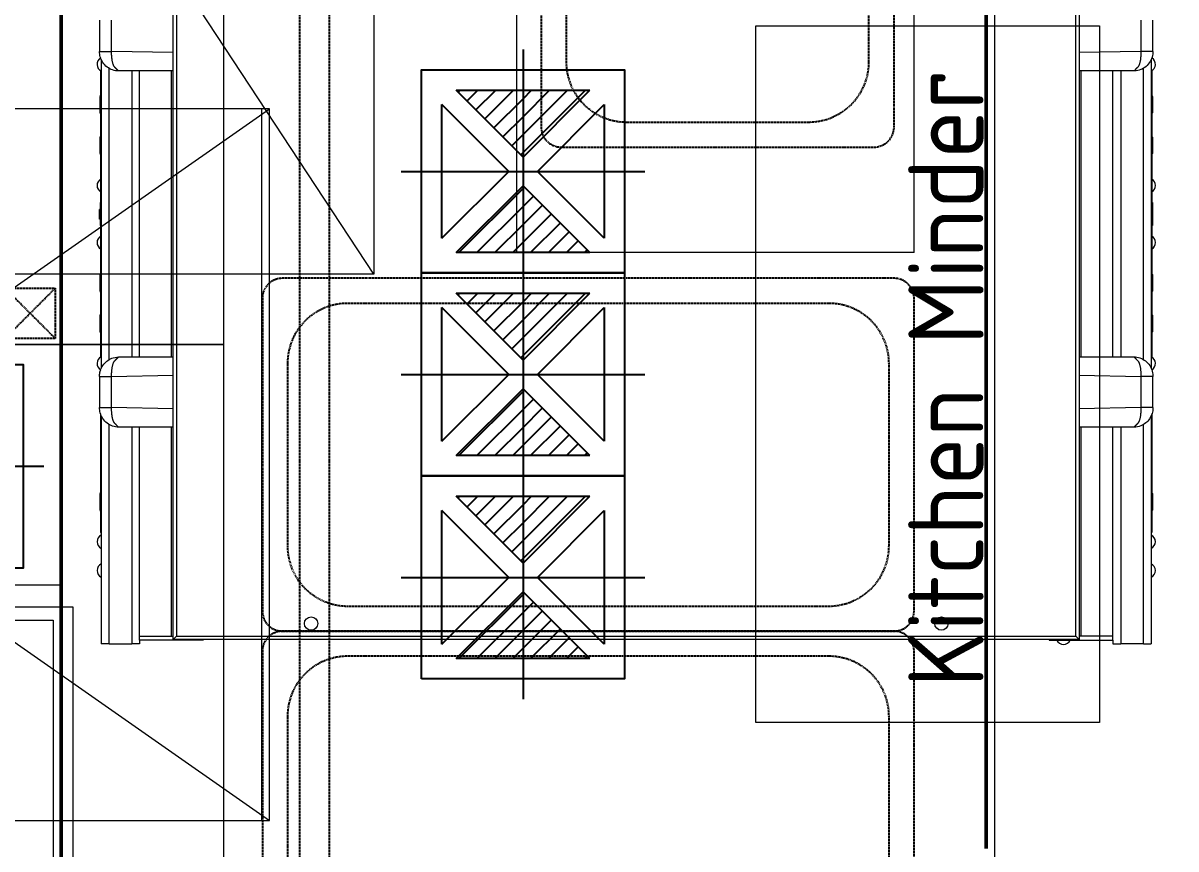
# Model space of a CAD drawing. Header units: inches. Extents: x 15 to 18199, y 5 to 12862.
# Drawn here: x 3190 to 3765, y 6520 to 6932 of the extents above; entities that cross this region are included whole.
import ezdxf

# ---------------------------------------------------------------- set-up
doc = ezdxf.new("R2010")
doc.units = ezdxf.units.IN
doc.header["$MEASUREMENT"] = 0
for name, pattern in [('AUSGEZOGEN', [0]), ('DASHED', [19.05, 12.7, -6.35]), ('GESTRICHELT', [0.75, 0.5, -0.25])]:
    doc.linetypes.add(name, pattern=pattern)
for name, color, linetype, lineweight in [('200', 7, 'Continuous', 13), ('230', 250, 'GESTRICHELT', 25), ('260G', 250, 'Continuous', 13), ('410', 4, 'Continuous', 25), ('500', 4, 'Continuous', 13), ('hatch', 252, 'Continuous', 5), ('Hidden Edges(ISO)', 7, 'DASHED', 18), ('Visible Edges(ISO)', 7, 'Continuous', 50)]:
    doc.layers.add(name, color=color, linetype=linetype, lineweight=lineweight)
doc.styles.add('ISO8', font='isocp.shx')

# ---------------------------------------------------------------- blocks, each defined once
blk = doc.blocks.new('D_AUSL')
at = {"color": 5}
for p, q in [((0, 48.6), (0, -48.6)), ((-26.67, 32.4), (26.67, 32.4)), ((0, 5.73), (-26.67, 32.4)), ((-25.97, 31.69), (-25.26, 32.4)), ((-22.39, 28.11), (-18.1, 32.4)), ((-18.81, 24.53), (-10.94, 32.4)), ((-15.23, 20.95), (-3.78, 32.4)), ((0, 5.73), (26.67, 32.4)), ((0, 7.54), (24.86, 32.4)), ((0, 14.7), (17.7, 32.4)), ((0, 21.86), (10.54, 32.4)), ((0, 29.02), (3.38, 32.4)), ((-11.65, 17.37), (0, 29.02)), ((-5.73, 0), (-32.4, 26.67)), ((-32.4, -26.67), (-32.4, 26.67)), ((5.73, 0), (32.4, 26.67)), ((32.4, 26.67), (32.4, -26.67)), ((-8.07, 13.79), (0, 21.86)), ((-4.49, 10.21), (0, 14.7)), ((-0.91, 6.63), (0, 7.54)), ((-48.6, 0), (48.6, 0)), ((-32.4, -26.67), (-5.73, 0)), ((32.4, -26.67), (5.73, 0)), ((-26.67, -32.4), (0, -5.73)), ((-25.62, -32.4), (0, -6.78)), ((26.67, -32.4), (0, -5.73)), ((0, -6.78), (0.52, -6.25)), ((0, -13.94), (4.1, -9.83)), ((0, -21.1), (7.68, -13.41)), ((-18.46, -32.4), (0, -13.94)), ((0, -28.26), (11.26, -16.99)), ((-11.3, -32.4), (0, -21.1)), ((3.01, -32.4), (14.84, -20.57)), ((10.17, -32.4), (18.42, -24.15)), ((-4.14, -32.4), (0, -28.26)), ((17.33, -32.4), (22, -27.73)), ((24.49, -32.4), (25.58, -31.31)), ((26.67, -32.4), (-26.67, -32.4))]:
    blk.add_line(p, q, dxfattribs=at)
blk.add_lwpolyline([(-40.5, -40.5), (-40.5, 40.5), (40.5, 40.5), (40.5, -40.5)], close=True, dxfattribs=at)
blk = doc.blocks.new('A$C16B12D2C')
at = {"layer": '230', "flags": 128}
blk.add_lwpolyline([(0, 315), (0, 10, 0.414214), (10, 0), (166, 0, 0.414214), (176, 10), (176, 315, 0.414214), (166, 325), (10, 325, 0.414214)], format="xyb", close=True, dxfattribs=at)
at = {"layer": '230'}
blk.add_lwpolyline([(12.5, 42.5, 0.414214), (42.5, 12.5), (133.5, 12.5, 0.414214), (163.5, 42.5), (163.5, 282.5, 0.414214), (133.5, 312.5), (42.5, 312.5, 0.414214), (12.5, 282.5)], format="xyb", close=True, dxfattribs=at)
blk = doc.blocks.new('A$C0A0C1ECE')
at = {"layer": '260G'}
for p, q in [((37.97, 2.34), (37.97, 841.15)), ((39.67, 839.45), (39.67, 4.04)), ((488.13, 4.04), (488.13, 839.45)), ((489.83, 841.15), (489.83, 2.34)), ((1.22, 311.25), (1.22, 295.72)), ((7.22, 295.72), (7.22, 311.25)), ((520.58, 311.27), (520.58, 295.74)), ((526.58, 295.74), (526.58, 311.27)), ((37.97, 295.12), (7.22, 295.72)), ((520.58, 295.72), (489.83, 295.12)), ((520.58, 295.74), (520.58, 295.72)), ((2.11, 291.59), (2.11, 137.7)), ((525.68, 291.62), (525.68, 137.73)), ((1.78, 286.16), (1.78, 284.56)), ((1.78, 284.56), (2.11, 284.56)), ((1.78, 284.56), (1.78, 278.21)), ((6, 142.03), (6, 287.26)), ((17.28, 285.98), (17.28, 143.34)), ((21.16, 143.34), (21.16, 285.98)), ((37.18, 143.32), (37.18, 286)), ((490.62, 286), (490.62, 143.32)), ((506.63, 143.34), (506.63, 285.98)), ((510.52, 285.98), (510.52, 143.34)), ((521.8, 142.06), (521.8, 287.29)), ((526.01, 284.56), (525.68, 284.56)), ((526.01, 286.16), (526.01, 284.56)), ((526.01, 284.56), (526.01, 278.21)), ((1.76, 276.01), (1.76, 275.91)), ((1.78, 276.01), (1.76, 276.01)), ((1.78, 278.21), (2.11, 278.21)), ((1.78, 278.21), (1.78, 150.98)), ((526.01, 278.21), (525.68, 278.21)), ((526.01, 278.21), (526.01, 150.98)), ((526.04, 276.01), (526.01, 276.01)), ((526.04, 276.01), (526.04, 275.91)), ((1.49, 265.08), (1.49, 273.33)), ((1.76, 275.91), (1.78, 275.91)), ((1.76, 275.91), (1.76, 269.53)), ((526.04, 275.91), (526.01, 275.91)), ((526.04, 275.91), (526.04, 269.53)), ((526.31, 273.33), (526.31, 265.08)), ((1.76, 269.53), (1.78, 269.53)), ((1.76, 269.53), (1.76, 268.46)), ((1.76, 268.46), (1.78, 268.46)), ((1.76, 268.46), (1.76, 262.5)), ((526.04, 269.53), (526.01, 269.53)), ((526.04, 268.46), (526.01, 268.46)), ((526.04, 269.53), (526.04, 268.46)), ((526.04, 268.46), (526.04, 262.5)), ((1.76, 262.5), (1.78, 262.5)), ((1.76, 262.5), (1.76, 262.4)), ((1.78, 262.4), (1.76, 262.4)), ((526.04, 262.5), (526.01, 262.5)), ((526.04, 262.4), (526.01, 262.4)), ((526.04, 262.5), (526.04, 262.4)), ((1.49, 244.76), (1.49, 253.01)), ((1.76, 255.69), (1.76, 255.06)), ((1.78, 255.69), (1.76, 255.69)), ((1.76, 255.06), (1.78, 255.06)), ((1.76, 255.06), (1.76, 253.15)), ((1.76, 253.15), (1.78, 253.15)), ((1.76, 253.15), (1.76, 252.93)), ((526.04, 255.69), (526.01, 255.69)), ((526.04, 255.06), (526.01, 255.06)), ((526.04, 253.15), (526.01, 253.15)), ((526.04, 255.69), (526.04, 255.06)), ((526.04, 255.06), (526.04, 253.15)), ((526.04, 253.15), (526.04, 252.93)), ((526.31, 253.01), (526.31, 244.76)), ((1.76, 252.52), (1.76, 252.93)), ((1.76, 252.52), (1.78, 252.52)), ((1.76, 252.52), (1.76, 252.52)), ((1.76, 252.52), (1.76, 251.88)), ((1.76, 251.88), (1.78, 251.88)), ((1.76, 251.88), (1.76, 245.89)), ((526.04, 252.52), (526.01, 252.52)), ((526.04, 251.88), (526.01, 251.88)), ((526.04, 252.52), (526.04, 252.93)), ((526.04, 252.52), (526.04, 251.88)), ((526.04, 252.52), (526.04, 252.52)), ((526.04, 251.88), (526.04, 245.89)), ((1.76, 245.89), (1.78, 245.89)), ((1.76, 245.89), (1.76, 245.25)), ((1.76, 244.84), (1.76, 245.25)), ((1.76, 245.25), (1.78, 245.25)), ((1.76, 245.25), (1.76, 245.25)), ((1.76, 244.84), (1.76, 244.62)), ((1.76, 244.62), (1.78, 244.62)), ((1.76, 244.62), (1.76, 242.71)), ((1.76, 242.71), (1.78, 242.71)), ((1.76, 242.71), (1.76, 242.08)), ((1.78, 242.08), (1.76, 242.08)), ((526.04, 245.89), (526.01, 245.89)), ((526.04, 245.25), (526.01, 245.25)), ((526.04, 244.62), (526.01, 244.62)), ((526.04, 242.71), (526.01, 242.71)), ((526.04, 242.08), (526.01, 242.08)), ((526.04, 245.89), (526.04, 245.25)), ((526.04, 244.84), (526.04, 245.25)), ((526.04, 245.25), (526.04, 245.25)), ((526.04, 244.84), (526.04, 244.62)), ((526.04, 244.62), (526.04, 242.71)), ((526.04, 242.71), (526.04, 242.08)), ((1.53, 220.36), (1.53, 208.84)), ((1.78, 220.36), (1.53, 220.36)), ((526.27, 220.36), (526.01, 220.36)), ((526.27, 220.36), (526.27, 208.84)), ((1.28, 215.74), (1.28, 216.88)), ((1.53, 216.88), (1.28, 216.88)), ((1.53, 215.74), (1.28, 215.74)), ((1.28, 213.45), (1.28, 215.74)), ((1.53, 213.45), (1.28, 213.45)), ((1.28, 212.03), (1.28, 213.45)), ((526.27, 216.88), (526.52, 216.88)), ((526.27, 215.74), (526.52, 215.74)), ((526.27, 213.45), (526.52, 213.45)), ((526.52, 215.74), (526.52, 216.88)), ((526.52, 213.45), (526.52, 215.74)), ((526.52, 212.03), (526.52, 213.45)), ((1.53, 212.03), (1.28, 212.03)), ((1.78, 208.84), (1.53, 208.84)), ((526.27, 208.84), (526.01, 208.84)), ((526.27, 212.03), (526.52, 212.03)), ((1.49, 176.18), (1.49, 184.43)), ((1.76, 187.11), (1.76, 187.01)), ((1.78, 187.11), (1.76, 187.11)), ((1.76, 187.01), (1.78, 187.01)), ((1.76, 187.01), (1.76, 180.63)), ((526.04, 187.11), (526.01, 187.11)), ((526.04, 187.01), (526.01, 187.01)), ((526.04, 187.11), (526.04, 187.01)), ((526.04, 187.01), (526.04, 180.63)), ((526.31, 184.43), (526.31, 176.18)), ((1.76, 180.63), (1.78, 180.63)), ((1.76, 180.63), (1.76, 179.56)), ((1.76, 179.56), (1.78, 179.56)), ((1.76, 179.56), (1.76, 173.6)), ((526.04, 180.63), (526.01, 180.63)), ((526.04, 179.56), (526.01, 179.56)), ((526.04, 180.63), (526.04, 179.56)), ((526.04, 179.56), (526.04, 173.6)), ((1.76, 173.6), (1.78, 173.6)), ((1.76, 173.6), (1.76, 173.5)), ((1.78, 173.5), (1.76, 173.5)), ((526.04, 173.6), (526.01, 173.6)), ((526.04, 173.5), (526.01, 173.5)), ((526.04, 173.6), (526.04, 173.5)), ((1.76, 166.79), (1.76, 166.16)), ((1.78, 166.79), (1.76, 166.79)), ((526.04, 166.79), (526.01, 166.79)), ((526.04, 166.79), (526.04, 166.16)), ((1.49, 155.86), (1.49, 164.11)), ((1.76, 166.16), (1.78, 166.16)), ((1.76, 166.16), (1.76, 164.25)), ((1.76, 164.25), (1.78, 164.25)), ((1.76, 164.25), (1.76, 164.03)), ((1.76, 163.62), (1.76, 164.03)), ((1.76, 163.62), (1.78, 163.62)), ((1.76, 163.62), (1.76, 163.62)), ((1.76, 163.62), (1.76, 162.98)), ((1.76, 162.98), (1.78, 162.98)), ((1.76, 162.98), (1.76, 156.99)), ((526.04, 166.16), (526.01, 166.16)), ((526.04, 164.25), (526.01, 164.25)), ((526.04, 163.62), (526.01, 163.62)), ((526.04, 162.98), (526.01, 162.98)), ((526.04, 166.16), (526.04, 164.25)), ((526.04, 164.25), (526.04, 164.03)), ((526.04, 163.62), (526.04, 164.03)), ((526.04, 163.62), (526.04, 162.98)), ((526.04, 163.62), (526.04, 163.62)), ((526.04, 162.98), (526.04, 156.99)), ((526.31, 164.11), (526.31, 155.86)), ((1.76, 156.99), (1.78, 156.99)), ((1.76, 156.99), (1.76, 156.35)), ((1.76, 155.94), (1.76, 156.35)), ((1.76, 156.35), (1.78, 156.35)), ((1.76, 156.35), (1.76, 156.35)), ((1.76, 155.94), (1.76, 155.72)), ((1.76, 155.72), (1.78, 155.72)), ((1.76, 155.72), (1.76, 153.81)), ((526.04, 156.99), (526.01, 156.99)), ((526.04, 156.35), (526.01, 156.35)), ((526.04, 155.72), (526.01, 155.72)), ((526.04, 156.99), (526.04, 156.35)), ((526.04, 155.94), (526.04, 156.35)), ((526.04, 156.35), (526.04, 156.35)), ((526.04, 155.94), (526.04, 155.72)), ((526.04, 155.72), (526.04, 153.81)), ((1.76, 153.81), (1.78, 153.81)), ((1.76, 153.81), (1.76, 153.18)), ((1.78, 153.18), (1.76, 153.18)), ((1.78, 150.98), (2.11, 150.98)), ((1.78, 150.98), (1.78, 144.63)), ((526.01, 150.98), (525.68, 150.98)), ((526.04, 153.81), (526.01, 153.81)), ((526.04, 153.18), (526.01, 153.18)), ((526.01, 150.98), (526.01, 144.63)), ((526.04, 153.81), (526.04, 153.18)), ((1.78, 144.63), (1.78, 143.24)), ((1.78, 144.63), (2.11, 144.63)), ((526.01, 144.63), (525.68, 144.63)), ((526.01, 144.63), (526.01, 143.24)), ((1.22, 133.58), (1.22, 118.05)), ((1.78, 136.93), (1.78, 136.89)), ((7.22, 133.6), (37.97, 134.2)), ((7.22, 133.58), (7.22, 133.6)), ((7.22, 118.05), (7.22, 133.58)), ((489.83, 134.2), (520.58, 133.6)), ((520.58, 133.6), (520.58, 118.07)), ((526.01, 136.93), (526.01, 136.91)), ((526.58, 118.07), (526.58, 133.6)), ((37.97, 117.45), (7.22, 118.05)), ((520.58, 118.05), (489.83, 117.45)), ((520.58, 118.07), (520.58, 118.05)), ((1.78, 114.74), (1.78, 62.08)), ((2.11, 113.92), (2.11, 0.21)), ((6, 0.21), (6, 109.59)), ((521.8, 0.21), (521.8, 109.62)), ((525.68, 113.95), (525.68, 0.21)), ((526.01, 114.76), (526.01, 62.08)), ((17.28, 108.31), (17.28, 0.21)), ((21.16, 4.02), (21.16, 108.31)), ((37.18, 4.02), (37.18, 108.33)), ((490.62, 108.33), (490.62, 4.02)), ((506.63, 4.02), (506.63, 108.31)), ((510.52, 108.31), (510.52, 0.21)), ((1.49, 66.96), (1.49, 75.21)), ((1.76, 77.89), (1.76, 77.26)), ((1.78, 77.89), (1.76, 77.89)), ((1.76, 77.26), (1.78, 77.26)), ((1.76, 77.26), (1.76, 75.35)), ((1.76, 75.35), (1.78, 75.35)), ((1.76, 75.35), (1.76, 75.13)), ((1.76, 74.72), (1.76, 75.13)), ((526.04, 77.89), (526.01, 77.89)), ((526.04, 77.26), (526.01, 77.26)), ((526.04, 75.35), (526.01, 75.35)), ((526.04, 77.89), (526.04, 77.26)), ((526.04, 77.26), (526.04, 75.35)), ((526.04, 75.35), (526.04, 75.13)), ((526.04, 74.72), (526.04, 75.13)), ((526.31, 75.21), (526.31, 66.96)), ((1.76, 74.72), (1.78, 74.72)), ((1.76, 74.72), (1.76, 74.72)), ((1.76, 74.72), (1.76, 74.08)), ((1.76, 74.08), (1.78, 74.08)), ((1.76, 74.08), (1.76, 68.09)), ((526.04, 74.72), (526.01, 74.72)), ((526.04, 74.08), (526.01, 74.08)), ((526.04, 74.72), (526.04, 74.08)), ((526.04, 74.72), (526.04, 74.72)), ((526.04, 74.08), (526.04, 68.09)), ((1.76, 68.09), (1.78, 68.09)), ((1.76, 68.09), (1.76, 67.45)), ((1.76, 67.04), (1.76, 67.45)), ((1.76, 67.45), (1.78, 67.45)), ((1.76, 67.45), (1.76, 67.45)), ((1.76, 67.04), (1.76, 66.82)), ((1.76, 66.82), (1.78, 66.82)), ((1.76, 66.82), (1.76, 64.91)), ((1.76, 64.91), (1.78, 64.91)), ((1.76, 64.91), (1.76, 64.28)), ((1.78, 64.28), (1.76, 64.28)), ((526.04, 68.09), (526.01, 68.09)), ((526.04, 67.45), (526.01, 67.45)), ((526.04, 66.82), (526.01, 66.82)), ((526.04, 64.91), (526.01, 64.91)), ((526.04, 64.28), (526.01, 64.28)), ((526.04, 68.09), (526.04, 67.45)), ((526.04, 67.04), (526.04, 67.45)), ((526.04, 67.45), (526.04, 67.45)), ((526.04, 67.04), (526.04, 66.82)), ((526.04, 66.82), (526.04, 64.91)), ((526.04, 64.91), (526.04, 64.28)), ((1.78, 62.08), (2.11, 62.08)), ((1.78, 62.08), (1.78, 55.73)), ((526.01, 62.08), (525.68, 62.08)), ((526.01, 62.08), (526.01, 55.73)), ((1.78, 55.73), (2.11, 55.73)), ((526.01, 55.73), (525.68, 55.73)), ((6, 0.21), (2.11, 0.21)), ((6, 0.21), (17.28, 0.21)), ((21.16, 0.21), (17.28, 0.21)), ((21.16, 4.02), (37.97, 4.02)), ((21.16, 2.11), (21.16, 4.02)), ((49.03, 2.11), (21.16, 2.11)), ((21.16, 2.11), (21.16, 0.21)), ((37.97, 2.34), (39.67, 4.04)), ((489.83, 2.34), (37.97, 2.34)), ((39.67, 4.04), (488.13, 4.04)), ((49.03, 2.11), (49.03, 2.34)), ((52.91, 2.11), (49.03, 2.11)), ((52.91, 2.34), (52.91, 2.11)), ((474.88, 2.34), (474.88, 2.11)), ((474.88, 2.11), (478.77, 2.11)), ((478.77, 2.11), (478.77, 2.34)), ((478.77, 2.11), (506.63, 2.11)), ((488.13, 4.04), (489.83, 2.34)), ((506.63, 4.02), (489.83, 4.02)), ((506.63, 2.11), (506.63, 4.02)), ((506.63, 2.11), (506.63, 0.21)), ((506.63, 0.21), (510.52, 0.21)), ((521.8, 0.21), (510.52, 0.21)), ((521.8, 0.21), (525.68, 0.21))]:
    blk.add_line(p, q, dxfattribs=at)
for centre in [(106.74, 10.37), (421.06, 10.37)]:
    blk.add_circle(centre, 3.33, dxfattribs=at)
for centre, radius, start, end in [((3.68, 289.31), 3.69, 121.35508, 244.76917), ((524.11, 289.31), 3.69, 295.23083, 58.78461), ((2.38, 273.33), 0.889, 134.41531, 180), ((525.42, 273.33), 0.889, 0, 45.58469), ((2.38, 265.08), 0.889, 180, 225.58469), ((525.42, 265.08), 0.889, 314.41531, 0), ((2.38, 253.01), 0.889, 134.41531, 180), ((525.42, 253.01), 0.889, 0, 45.58469), ((2.38, 244.76), 0.889, 180, 225.58469), ((525.42, 244.76), 0.889, 314.41531, 0), ((3.68, 228.86), 3.69, 121.05579, 238.94421), ((524.11, 228.86), 3.69, 301.05579, 58.94421), ((3.68, 200.41), 3.69, 121.05579, 238.94421), ((524.11, 200.41), 3.69, 301.05579, 58.94421), ((2.38, 184.43), 0.889, 134.41531, 180), ((525.42, 184.43), 0.889, 0, 45.58469), ((2.38, 176.18), 0.889, 180, 225.58469), ((525.42, 176.18), 0.889, 314.41531, 0), ((2.38, 164.11), 0.889, 134.41531, 180), ((525.42, 164.11), 0.889, 0, 45.58469), ((2.38, 155.86), 0.889, 180, 225.58469), ((525.42, 155.86), 0.889, 314.41531, 0), ((3.68, 140.09), 3.69, 115.23083, 239.18346), ((524.11, 140.09), 3.69, 300.94592, 64.76917), ((2.38, 75.21), 0.889, 134.41531, 180), ((525.42, 75.21), 0.889, 0, 45.58469), ((2.38, 66.96), 0.889, 180, 225.58469), ((525.42, 66.96), 0.889, 314.41531, 0), ((3.68, 51.19), 3.69, 115.23083, 244.76917), ((524.11, 51.19), 3.69, 295.23083, 64.76917), ((3.68, 36.79), 3.69, 115.23083, 244.76917), ((524.11, 36.79), 3.69, 295.23083, 64.76917), ((481.95, 3.69), 3.69, 205.23083, 334.76917)]:
    blk.add_arc(centre, radius, start, end, dxfattribs=at)
for points in [[(1.22, 295.72), (1.22, 295.75), (1.22, 295.73), (1.22, 295.72)], [(37.97, 286), (28.89, 285.99), (19.81, 285.98), (10.73, 285.97)], [(517.07, 285.97), (507.99, 285.98), (498.91, 285.99), (489.83, 286)], [(10.73, 143.35), (19.81, 143.34), (28.89, 143.33), (37.97, 143.32)], [(489.83, 143.32), (498.91, 143.33), (507.99, 143.34), (517.07, 143.35)], [(37.97, 108.33), (28.89, 108.32), (19.81, 108.31), (10.73, 108.3)], [(517.07, 108.3), (507.99, 108.31), (498.91, 108.32), (489.83, 108.33)]]:
    blk.add_open_spline(points, degree=3, dxfattribs=at)
for points, knots in [([(1.22, 295.72), (1.22, 295.72), (1.22, 295.72), (1.22, 295.72), (1.22, 295.72), (1.22, 295.72), (1.22, 295.72), (1.22, 295.72), (1.22, 295.72), (1.22, 295.72), (1.22, 295.72), (1.22, 295.72), (1.22, 295.72), (1.22, 295.72), (1.22, 295.72), (1.22, 295.72), (1.22, 295.72), (1.22, 295.72), (1.22, 295.72), (1.22, 295.72), (1.22, 295.72), (1.25, 295.72), (1.33, 295.72), (1.51, 295.72), (1.78, 295.72), (2.26, 295.72), (3.07, 295.72), (4.31, 295.72), (5.73, 295.72), (6.73, 295.72), (7.22, 295.72)], [0.6010563, 0.6010563, 0.6010563, 0.6010563, 0.6015625, 0.6054688, 0.609375, 0.6171875, 0.625, 0.6328125, 0.640625, 0.65625, 0.6875, 0.734375, 0.75, 0.765625, 0.7734375, 0.78125, 0.7890625, 0.7929688, 0.796875, 0.8007812, 0.8046875, 0.8125, 0.828125, 0.84375, 0.859375, 0.875, 0.90625, 0.9375, 0.96875, 1, 1, 1, 1]), ([(10.73, 285.97), (9.71, 285.97), (8.67, 286.15), (6.73, 286.81), (5.8, 287.32), (4.17, 288.59), (3.44, 289.37), (2.29, 291.11), (1.84, 292.1), (1.34, 293.96), (1.22, 294.84), (1.22, 295.72)], [0, 0, 0, 0, 0.1231541, 0.1231541, 0.2467397, 0.2467397, 0.370686, 0.370686, 0.4952004, 0.4952004, 0.5987377, 0.5987377, 0.5987377, 0.5987377]), ([(526.58, 295.74), (526.58, 295.73), (526.58, 295.71), (526.58, 295.64), (526.58, 295.59), (526.57, 295.38), (526.57, 295.22), (526.52, 294.59), (526.46, 294.11), (526.13, 292.59), (525.72, 291.55), (524.63, 289.74), (523.94, 288.92), (522.35, 287.57), (521.44, 287.02), (519.51, 286.27), (518.48, 286.05), (517.35, 286), (517.25, 286), (517.14, 286)], [0, 0, 0, 0, 0.0019505, 0.0019505, 0.0081923, 0.0081923, 0.0269223, 0.0269223, 0.083239, 0.083239, 0.2111073, 0.2111073, 0.3352165, 0.3352165, 0.4596007, 0.4596007, 0.5836228, 0.5836228, 0.595886, 0.595886, 0.595886, 0.595886]), ([(526.58, 295.74), (526.58, 295.74), (526.58, 295.74), (526.58, 295.74), (526.58, 295.74), (526.58, 295.74), (526.58, 295.74), (526.58, 295.74), (526.58, 295.74), (526.58, 295.74), (526.58, 295.74), (526.58, 295.74), (526.58, 295.74), (526.58, 295.74), (526.58, 295.74), (526.58, 295.74), (526.58, 295.74), (526.58, 295.74), (526.58, 295.74), (526.58, 295.74), (526.58, 295.74), (526.58, 295.74), (526.58, 295.74), (526.58, 295.74), (526.58, 295.74), (526.58, 295.74), (526.58, 295.74), (526.58, 295.74), (526.58, 295.74), (526.58, 295.74), (526.58, 295.74), (526.58, 295.74), (526.58, 295.74), (526.58, 295.74), (526.58, 295.74), (526.58, 295.74), (526.58, 295.74), (526.58, 295.74), (526.58, 295.74), (526.58, 295.74), (526.58, 295.74), (526.58, 295.74), (526.58, 295.74), (526.58, 295.74), (526.58, 295.74), (526.58, 295.74), (526.58, 295.74), (526.58, 295.74), (526.58, 295.74), (526.58, 295.74), (526.58, 295.74), (526.58, 295.74), (526.58, 295.74), (526.58, 295.74), (526.58, 295.74), (526.58, 295.74), (526.58, 295.74), (526.58, 295.74), (526.57, 295.74), (526.57, 295.74), (526.56, 295.74), (526.54, 295.74), (526.5, 295.74), (526.45, 295.74), (526.41, 295.74), (526.35, 295.74), (526.27, 295.74), (526.19, 295.74), (526.1, 295.74), (526, 295.74), (525.89, 295.74), (525.78, 295.74), (525.64, 295.74), (525.38, 295.74), (525.05, 295.74), (524.69, 295.74), (524.32, 295.74), (523.9, 295.74), (523.46, 295.74), (523.02, 295.74), (522.54, 295.74), (522.06, 295.74), (521.57, 295.74), (521.07, 295.74), (520.58, 295.74)], [0.6010583, 0.6010583, 0.6010583, 0.6010583, 0.6015599, 0.6015599, 0.6015599, 0.6054601, 0.6054601, 0.6054601, 0.6093743, 0.6093743, 0.6093743, 0.6171652, 0.6171652, 0.6171652, 0.6249591, 0.6249591, 0.6249591, 0.6327562, 0.6327562, 0.6327562, 0.6405564, 0.6405564, 0.6405564, 0.6561653, 0.6561653, 0.6561653, 0.6874107, 0.6874107, 0.6874107, 0.7343218, 0.7343218, 0.7343218, 0.7499633, 0.7499633, 0.7499633, 0.7656042, 0.7656042, 0.7656042, 0.7734238, 0.7734238, 0.7734238, 0.7812426, 0.7812426, 0.7812426, 0.7890603, 0.7890603, 0.7890603, 0.7929694, 0.7929694, 0.7929694, 0.7968844, 0.7968844, 0.7968844, 0.8007809, 0.8007809, 0.8007809, 0.8046792, 0.8046792, 0.8046792, 0.8124971, 0.8124971, 0.8124971, 0.8281288, 0.8281288, 0.8281288, 0.8437583, 0.8437583, 0.8437583, 0.8593859, 0.8593859, 0.8593859, 0.8750119, 0.8750119, 0.8750119, 0.9062604, 0.9062604, 0.9062604, 0.9375063, 0.9375063, 0.9375063, 0.968752, 0.968752, 0.968752, 1, 1, 1, 1]), ([(1.22, 133.58), (1.22, 133.58), (1.22, 133.58), (1.22, 133.58), (1.22, 133.52), (1.22, 133.58), (1.22, 133.58), (1.22, 133.59), (1.22, 133.59), (1.22, 133.59), (1.22, 133.59), (1.22, 133.6), (1.22, 133.6), (1.22, 133.61), (1.22, 133.62), (1.22, 133.64), (1.22, 133.64), (1.22, 133.67), (1.22, 133.68), (1.22, 133.72), (1.22, 133.75), (1.24, 134.73), (1.4, 135.69), (1.98, 137.5), (2.4, 138.37), (3.46, 139.94), (4.11, 140.64), (5.58, 141.82), (6.4, 142.31), (8.34, 143.08), (9.51, 143.31), (10.65, 143.32)], [0, 0, 0, 0, 0.0069484, 0.0069484, 0.0138968, 0.0138968, 0.014027, 0.014027, 0.0142442, 0.0142442, 0.0144613, 0.0144613, 0.0148955, 0.0148955, 0.015764, 0.015764, 0.0166325, 0.0166325, 0.0183694, 0.0183694, 0.0218434, 0.0218434, 0.1341585, 0.1341585, 0.2465017, 0.2465017, 0.3588301, 0.3588301, 0.4711735, 0.4711735, 0.6094598, 0.6094598, 0.6094598, 0.6094598]), ([(517.07, 143.35), (518.09, 143.35), (519.13, 143.17), (521.07, 142.51), (522, 142), (523.63, 140.73), (524.36, 139.95), (525.51, 138.21), (525.96, 137.23), (526.37, 135.71), (526.47, 135.19), (526.55, 134.41), (526.57, 134.15), (526.58, 133.85), (526.58, 133.83), (526.58, 133.79), (526.58, 133.77), (526.58, 133.73), (526.58, 133.72), (526.58, 133.69), (526.58, 133.68), (526.58, 133.66), (526.58, 133.66), (526.58, 133.64), (526.58, 133.64), (526.58, 133.63), (526.58, 133.62), (526.58, 133.62), (526.58, 133.62), (526.58, 133.61), (526.58, 133.61), (526.58, 133.61), (526.58, 133.61), (526.58, 133.61), (526.58, 133.61), (526.58, 133.6), (526.58, 133.6), (526.58, 133.6), (526.58, 133.6), (526.58, 133.6), (526.58, 133.6), (526.58, 133.6), (526.58, 133.6), (526.58, 133.6)], [0, 0, 0, 0, 0.1231541, 0.1231541, 0.2467397, 0.2467397, 0.370686, 0.370686, 0.4952004, 0.4952004, 0.5566238, 0.5566238, 0.5880495, 0.5880495, 0.5909934, 0.5909934, 0.5932013, 0.5932013, 0.5948572, 0.5948572, 0.5963771, 0.5963771, 0.5971371, 0.5971371, 0.597897, 0.597897, 0.598277, 0.598277, 0.598467, 0.598467, 0.5986569, 0.5986569, 0.5987519, 0.5987519, 0.5988469, 0.5988469, 0.5988944, 0.5988944, 0.5989182, 0.5989182, 0.5989419, 0.5989419, 0.5989657, 0.5989657, 0.5989657, 0.5989657]), ([(1.22, 133.58), (1.22, 133.59), (1.22, 133.61), (1.22, 133.68), (1.22, 133.73), (1.22, 133.94), (1.23, 134.1), (1.27, 134.74), (1.34, 135.21), (1.53, 136.1), (1.65, 136.51), (1.8, 136.92)], [0, 0, 0, 0, 0.0019505, 0.0019505, 0.0081923, 0.0081923, 0.0269223, 0.0269223, 0.083239, 0.083239, 0.1341306, 0.1341306, 0.1341306, 0.1341306]), ([(1.22, 133.58), (1.22, 133.58), (1.22, 133.58), (1.22, 133.58), (1.22, 133.58), (1.22, 133.58), (1.22, 133.58), (1.23, 133.58), (1.23, 133.58), (1.24, 133.58), (1.26, 133.58), (1.3, 133.58), (1.34, 133.58), (1.39, 133.58), (1.45, 133.58), (1.53, 133.58), (1.6, 133.58), (1.69, 133.58), (1.8, 133.58), (1.9, 133.58), (2.02, 133.58), (2.16, 133.58), (2.42, 133.58), (2.74, 133.58), (3.11, 133.58), (3.48, 133.58), (3.89, 133.58), (4.34, 133.58), (4.78, 133.58), (5.26, 133.58), (5.74, 133.58), (6.23, 133.58), (6.73, 133.58), (7.22, 133.58)], [0.8, 0.8, 0.8, 0.8, 0.8007809, 0.8007809, 0.8007809, 0.8046792, 0.8046792, 0.8046792, 0.8124971, 0.8124971, 0.8124971, 0.8281288, 0.8281288, 0.8281288, 0.8437583, 0.8437583, 0.8437583, 0.8593859, 0.8593859, 0.8593859, 0.8750119, 0.8750119, 0.8750119, 0.9062604, 0.9062604, 0.9062604, 0.9375063, 0.9375063, 0.9375063, 0.968752, 0.968752, 0.968752, 1, 1, 1, 1]), ([(526.58, 133.6), (526.58, 133.6), (526.58, 133.6), (526.58, 133.6), (526.58, 133.6), (526.58, 133.6), (526.58, 133.6), (526.58, 133.6), (526.58, 133.6), (526.58, 133.6), (526.55, 133.6), (526.47, 133.6), (526.28, 133.6), (526.01, 133.6), (525.54, 133.6), (524.73, 133.6), (523.49, 133.6), (522.07, 133.6), (521.07, 133.6), (520.58, 133.6)], [0.7596795, 0.7596795, 0.7596795, 0.7596795, 0.765625, 0.7734375, 0.78125, 0.7890625, 0.7929688, 0.796875, 0.8007812, 0.8046875, 0.8125, 0.828125, 0.84375, 0.859375, 0.875, 0.90625, 0.9375, 0.96875, 1, 1, 1, 1]), ([(526.01, 136.93), (526.09, 136.69), (526.17, 136.45), (526.37, 135.71), (526.47, 135.19), (526.55, 134.41), (526.57, 134.15), (526.58, 133.85), (526.58, 133.83), (526.58, 133.79), (526.58, 133.77), (526.58, 133.73), (526.58, 133.72), (526.58, 133.69), (526.58, 133.68), (526.58, 133.66), (526.58, 133.66), (526.58, 133.64), (526.58, 133.64), (526.58, 133.63), (526.58, 133.62), (526.58, 133.62), (526.58, 133.62), (526.58, 133.61), (526.58, 133.61), (526.58, 133.61), (526.58, 133.61), (526.58, 133.61), (526.58, 133.61), (526.58, 133.6), (526.58, 133.6), (526.58, 133.6), (526.58, 133.6), (526.58, 133.6), (526.58, 133.6), (526.58, 133.6), (526.58, 133.6), (526.58, 133.6), (526.58, 133.6), (526.58, 133.6)], [0.4656071, 0.4656071, 0.4656071, 0.4656071, 0.4952004, 0.4952004, 0.5566238, 0.5566238, 0.5880495, 0.5880495, 0.5909934, 0.5909934, 0.5932013, 0.5932013, 0.5948572, 0.5948572, 0.5963771, 0.5963771, 0.5971371, 0.5971371, 0.597897, 0.597897, 0.598277, 0.598277, 0.598467, 0.598467, 0.5986569, 0.5986569, 0.5987519, 0.5987519, 0.5988469, 0.5988469, 0.5988944, 0.5988944, 0.5989182, 0.5989182, 0.5989419, 0.5989419, 0.5989657, 0.5989657, 0.5989741, 0.5989741, 0.5989741, 0.5989741]), ([(526.58, 133.6), (526.58, 133.68), (526.58, 133.6), (526.58, 133.6), (526.58, 133.6), (526.58, 133.6), (526.58, 134.01), (526.58, 133.6)], [0, 0, 0, 0, 0.00960475, 0.00960475, 0.02881426, 0.02881426, 0.0768383, 0.0768383, 0.0768383, 0.0768383]), ([(526.58, 133.6), (526.58, 133.6), (526.58, 133.6), (526.58, 133.6), (526.58, 133.6), (526.58, 133.6), (526.58, 133.6)], [0.60105627, 0.60105627, 0.60105627, 0.60105627, 0.6015625, 0.60546875, 0.609375, 0.61234713, 0.61234713, 0.61234713, 0.61234713]), ([(526.58, 133.6), (526.58, 133.6), (526.58, 133.6), (526.58, 133.6), (526.58, 133.6)], [0.620160254, 0.620160254, 0.620160254, 0.620160254, 0.625, 0.627981405, 0.627981405, 0.627981405, 0.627981405]), ([(1.22, 118.05), (1.22, 118.05), (1.22, 118.05), (1.22, 118.05), (1.22, 118.05), (1.22, 118.05), (1.22, 118.05), (1.22, 118.05), (1.22, 118.05), (1.22, 118.05), (1.22, 118.05), (1.22, 118.05), (1.22, 118.05), (1.22, 118.05), (1.22, 118.05), (1.22, 118.05), (1.22, 118.05), (1.22, 118.05), (1.22, 118.05), (1.22, 118.05), (1.22, 118.05), (1.25, 118.05), (1.33, 118.05), (1.51, 118.05), (1.78, 118.05), (2.26, 118.05), (3.07, 118.05), (4.31, 118.05), (5.73, 118.05), (6.73, 118.05), (7.22, 118.05)], [0.6010563, 0.6010563, 0.6010563, 0.6010563, 0.6015625, 0.6054688, 0.609375, 0.6171875, 0.625, 0.6328125, 0.640625, 0.65625, 0.6875, 0.734375, 0.75, 0.765625, 0.7734375, 0.78125, 0.7890625, 0.7929688, 0.796875, 0.8007812, 0.8046875, 0.8125, 0.828125, 0.84375, 0.859375, 0.875, 0.90625, 0.9375, 0.96875, 1, 1, 1, 1]), ([(10.73, 108.3), (9.71, 108.3), (8.67, 108.47), (6.73, 109.14), (5.8, 109.65), (4.17, 110.92), (3.44, 111.7), (2.29, 113.44), (1.84, 114.42), (1.34, 116.29), (1.22, 117.17), (1.22, 118.05)], [0, 0, 0, 0, 0.1231541, 0.1231541, 0.2467397, 0.2467397, 0.370686, 0.370686, 0.4952004, 0.4952004, 0.5987377, 0.5987377, 0.5987377, 0.5987377]), ([(526.58, 118.07), (526.58, 118.07), (526.58, 118.07), (526.58, 118.07), (526.58, 118.07), (526.58, 118.07), (526.58, 118.09), (526.58, 118.1), (526.58, 118.1), (526.58, 118.07), (526.58, 118.07), (526.58, 118.07), (526.58, 118.07), (526.58, 118.07), (526.58, 118.06), (526.58, 118.06), (526.58, 118.06), (526.58, 118.06), (526.58, 118.05), (526.58, 118.05), (526.58, 118.05), (526.58, 118.03), (526.58, 118.03), (526.58, 118.01), (526.58, 118), (526.58, 117.98), (526.58, 117.97), (526.58, 117.92), (526.58, 117.89), (526.56, 116.91), (526.4, 115.96), (525.82, 114.15), (525.4, 113.28), (524.34, 111.71), (523.68, 111.01), (522.22, 109.82), (521.4, 109.34), (519.46, 108.57), (518.29, 108.34), (517.14, 108.33)], [0, 0, 0, 0, 0.0000543, 0.0000543, 0.0000679, 0.0000679, 0.0035421, 0.0035421, 0.0070163, 0.0070163, 0.0070706, 0.0070706, 0.0071357, 0.0071357, 0.0072443, 0.0072443, 0.0074614, 0.0074614, 0.0076785, 0.0076785, 0.0081128, 0.0081128, 0.0089812, 0.0089812, 0.0098497, 0.0098497, 0.0115867, 0.0115867, 0.0150606, 0.0150606, 0.1273757, 0.1273757, 0.239719, 0.239719, 0.3520473, 0.3520473, 0.4643908, 0.4643908, 0.6026771, 0.6026771, 0.6026771, 0.6026771]), ([(526.58, 118.07), (526.58, 118.07), (526.58, 118.07), (526.58, 118.07), (526.58, 118.07), (526.58, 118.07), (526.58, 118.07), (526.57, 118.07), (526.57, 118.07), (526.56, 118.07), (526.54, 118.07), (526.5, 118.07), (526.45, 118.07), (526.41, 118.07), (526.35, 118.07), (526.27, 118.07), (526.19, 118.07), (526.1, 118.07), (526, 118.07), (525.89, 118.07), (525.78, 118.07), (525.64, 118.07), (525.38, 118.07), (525.05, 118.07), (524.69, 118.07), (524.32, 118.07), (523.9, 118.07), (523.46, 118.07), (523.02, 118.07), (522.54, 118.07), (522.06, 118.07), (521.57, 118.07), (521.07, 118.07), (520.58, 118.07)], [0.7999942, 0.7999942, 0.7999942, 0.7999942, 0.8007809, 0.8007809, 0.8007809, 0.8046792, 0.8046792, 0.8046792, 0.8124971, 0.8124971, 0.8124971, 0.8281288, 0.8281288, 0.8281288, 0.8437583, 0.8437583, 0.8437583, 0.8593859, 0.8593859, 0.8593859, 0.8750119, 0.8750119, 0.8750119, 0.9062604, 0.9062604, 0.9062604, 0.9375063, 0.9375063, 0.9375063, 0.968752, 0.968752, 0.968752, 1, 1, 1, 1]), ([(526.58, 118.07), (526.58, 118.07), (526.58, 118.07), (526.58, 118.07), (526.58, 118.07), (526.58, 118.07), (526.58, 118.07), (526.58, 118.07), (526.58, 118.07), (526.58, 118.07), (526.58, 118.07), (526.58, 118.07), (526.58, 118.06), (526.58, 118.06), (526.58, 118.06), (526.58, 118.06), (526.58, 118.05), (526.58, 118.05), (526.58, 118.05), (526.58, 118.03), (526.58, 118.03), (526.58, 118.01), (526.58, 118), (526.58, 117.98), (526.58, 117.97), (526.58, 117.92), (526.58, 117.89), (526.56, 116.91), (526.4, 115.96), (526.08, 114.96), (526.05, 114.86), (526.01, 114.76)], [0, 0, 0, 0, 0.0000271, 0.0000271, 0.0000543, 0.0000543, 0.0000814, 0.0000814, 0.0001357, 0.0001357, 0.00019, 0.00019, 0.0003203, 0.0003203, 0.0005374, 0.0005374, 0.0007545, 0.0007545, 0.0011887, 0.0011887, 0.0020572, 0.0020572, 0.0029257, 0.0029257, 0.0046626, 0.0046626, 0.0081366, 0.0081366, 0.1204517, 0.1204517, 0.1324281, 0.1324281, 0.1324281, 0.1324281]), ([(526.58, 118.07), (526.58, 118.07), (526.58, 118.07), (526.58, 118.07), (526.58, 118.07), (526.58, 118.07), (526.58, 118.07), (526.58, 118.07), (526.58, 118.09), (526.58, 118.1), (526.58, 118.1), (526.58, 118.07)], [0, 0, 0, 0, 0.000013571, 0.000013571, 0.000882049, 0.000882049, 0.001924223, 0.001924223, 0.005398499, 0.005398499, 0.008762968, 0.008762968, 0.008762968, 0.008762968])]:
    blk.add_open_spline(points, degree=3, knots=knots, dxfattribs=at)
for points, weights, knots in [([(10.73, 285.97), (10.7, 285.97), (10.67, 285.99), (10.63, 286.02), (10.59, 286.06), (9.96, 286.7), (9.32, 287.37), (8.7, 288.01), (8.64, 288.07), (7.76, 289.1), (7.22, 292.15), (7.22, 295.72)], [0.804410460987, 0.840752884701, 0.903019661374, 0.973333333333, 1, 1, 1, 1, 0.992943896591, 0.858877931815, 0.865934035224, 1], [0.578027, 0.578027, 0.578027, 0.578027, 0.592, 0.6, 0.6, 0.61, 0.792, 0.8, 0.8, 0.81, 1, 1, 1, 1]), ([(520.58, 295.72), (520.58, 292.15), (520.04, 289.1), (519.16, 288.07), (519.09, 288), (518.47, 287.36), (517.82, 286.69), (517.21, 286.06), (517.17, 286.01), (517.13, 285.98), (517.09, 285.97), (517.07, 285.97)], [1, 0.865934035224, 0.858877931815, 0.992943896591, 1, 1, 1, 1, 0.966666666667, 0.89708542879, 0.8355510862, 0.804410460987], [0, 0, 0, 0, 0.19, 0.2, 0.2, 0.21, 0.392, 0.4, 0.4, 0.41, 0.421973, 0.421973, 0.421973, 0.421973]), ([(7.22, 133.6), (7.22, 137.17), (7.76, 140.22), (8.64, 141.25), (8.71, 141.32), (9.33, 141.96), (9.98, 142.63), (10.59, 143.26), (10.63, 143.31), (10.67, 143.34), (10.71, 143.35), (10.73, 143.35)], [1, 0.865934035224, 0.858877931815, 0.992943896591, 1, 1, 1, 1, 0.966666666667, 0.89708542879, 0.8355510862, 0.804410460987], [0, 0, 0, 0, 0.19, 0.2, 0.2, 0.21, 0.392, 0.4, 0.4, 0.41, 0.421973, 0.421973, 0.421973, 0.421973]), ([(517.07, 143.35), (517.09, 143.35), (517.13, 143.33), (517.17, 143.3), (517.21, 143.26), (517.83, 142.62), (518.48, 141.95), (519.1, 141.32), (519.16, 141.25), (520.04, 140.22), (520.58, 137.17), (520.58, 133.6)], [0.804410460987, 0.840752884701, 0.903019661374, 0.973333333333, 1, 1, 1, 1, 0.992943896591, 0.858877931815, 0.865934035224, 1], [0.578027, 0.578027, 0.578027, 0.578027, 0.592, 0.6, 0.6, 0.61, 0.792, 0.8, 0.8, 0.81, 1, 1, 1, 1]), ([(10.73, 108.3), (10.7, 108.3), (10.67, 108.31), (10.63, 108.34), (10.59, 108.39), (9.96, 109.03), (9.32, 109.7), (8.7, 110.33), (8.64, 110.4), (7.76, 111.43), (7.22, 114.48), (7.22, 118.05)], [0.804410460987, 0.840752884701, 0.903019661374, 0.973333333333, 1, 1, 1, 1, 0.992943896591, 0.858877931815, 0.865934035224, 1], [0.578027, 0.578027, 0.578027, 0.578027, 0.592, 0.6, 0.6, 0.61, 0.792, 0.8, 0.8, 0.81, 1, 1, 1, 1]), ([(520.58, 118.05), (520.58, 114.48), (520.04, 111.43), (519.16, 110.4), (519.09, 110.33), (518.47, 109.69), (517.82, 109.02), (517.21, 108.38), (517.17, 108.34), (517.13, 108.31), (517.09, 108.3), (517.07, 108.3)], [1, 0.865934035224, 0.858877931815, 0.992943896591, 1, 1, 1, 1, 0.966666666667, 0.89708542879, 0.8355510862, 0.804410460987], [0, 0, 0, 0, 0.19, 0.2, 0.2, 0.21, 0.392, 0.4, 0.4, 0.41, 0.421973, 0.421973, 0.421973, 0.421973])]:
    blk.add_rational_spline(points, weights, degree=3, knots=knots, dxfattribs=at)
blk = doc.blocks.new('A$C0C875519')
at = {"layer": '230'}
for p, q in [((118.8, 2662.3), (118.8, 38.3)), ((133.8, 38.3), (133.8, 2662.3))]:
    blk.add_line(p, q, dxfattribs=at)
at = {"layer": '260G'}
blk.add_lwpolyline([(517.76, 1739.2), (517.75, 1391.64), (346.42, 1391.65), (346.43, 1739.21)], close=True, dxfattribs=at)
at = {"layer": 'hatch', "color": 7, "linetype": 'Continuous'}
blk.add_lwpolyline([(465.63, 823.9), (465.63, 2623.77), (880.8, 823.9), (465.63, 823.9)], dxfattribs=at)
at = {"layer": 'Hidden Edges(ISO)', "color": 7, "linetype": 'Continuous'}
for p, q in [((227.23, 1626.13), (227.23, 2661.7)), ((425.33, 1626.13), (425.33, 2661.7)), ((425.33, 1626.13), (227.23, 1626.13))]:
    blk.add_line(p, q, dxfattribs=at)
at = {"layer": 'Visible Edges(ISO)', "color": 7, "linetype": 'Continuous'}
for p, q in [((0, 2700.3), (0, 391.79)), ((461.23, 2700.3), (461.23, 1328.81))]:
    blk.add_line(p, q, dxfattribs=at)
at = {"layer": '200', "extrusion": (0, 0, -1), "xscale": -1, "zscale": -1}
for p, rotation in [((-415.33, 2003.7), 180), ((-425.33, 1437.27), 269.9999999999999), ((-425.33, 1261.27), 269.9999999999999)]:
    blk.add_blockref('A$C16B12D2C', p, dxfattribs=dict(at, rotation=rotation))
at = {"layer": '410', "xscale": 1.25, "yscale": 1.25, "zscale": 1.25, "rotation": 359.9978541140684}
for p in [(230.34, 1666.55), (230.33, 1565.3), (230.33, 1464.05)]:
    blk.add_blockref('D_AUSL', p, dxfattribs=at)
at = {"layer": '500'}
blk.add_blockref('A$C0A0C1ECE', (17.89, 1430.69), dxfattribs=at)
at = {"layer": '260G', "style": 'ISO8'}
blk.add_text('Kitchen Minder', height=37.5, rotation=89.99785, dxfattribs=at).set_placement((459.96, 1409.25))
blk = doc.blocks.new('A$C31BF7B9C')
at = {"layer": '200'}
for p, q in [((0, 355), (508, 0)), ((0, 0), (508, 355)), ((4, 355), (4, 0)), ((504, 355), (504, 0))]:
    blk.add_line(p, q, dxfattribs=at)
at = {"layer": '200', "color": 7, "linetype": 'AUSGEZOGEN'}
for p, q in [((28.89, 225), (103.89, 225)), ((28.89, 225), (28.89, 215)), ((51.89, 218), (103.89, 218)), ((41.89, 201), (41.89, 208)), ((51.89, 191), (71.89, 191)), ((81.89, 181), (81.89, 174)), ((51.89, 164), (71.89, 164)), ((41.89, 154), (41.89, 147)), ((28.89, 140), (28.89, 130)), ((51.89, 137), (103.89, 137)), ((28.89, 130), (103.89, 130))]:
    blk.add_line(p, q, dxfattribs=at)
at = {"layer": '200'}
blk.add_lwpolyline([(0, 0), (508, 0), (508, 355), (0, 355)], close=True, dxfattribs=at)
at = {"layer": '200', "color": 7}
blk.add_lwpolyline([(103.89, 117.5), (404.11, 117.5), (404.11, 237.5), (103.89, 237.5)], close=True, dxfattribs=at)
at = {"layer": '200', "color": 7, "linetype": 'AUSGEZOGEN'}
for centre, start, end in [((51.89, 208), 90, 180), ((51.89, 201), 180, 270), ((71.89, 181), 0, 90), ((71.89, 174), 270, 0), ((51.89, 154), 90, 180), ((51.89, 147), 180, 270)]:
    blk.add_arc(centre, 10, start, end, dxfattribs=at)
at = {"layer": '410'}
blk.add_circle((185.08, 173.47), 100, dxfattribs=at)
at = {"layer": '410', "extrusion": (0, 0, -1), "xscale": 1.25, "yscale": 1.25, "zscale": -1.25, "rotation": 180}
blk.add_blockref('D_AUSL', (-334.66, 176.71), dxfattribs=at)
blk = doc.blocks.new('A$C388A1E40')
at = {"layer": '200'}
blk.add_lwpolyline([(129.99, 906), (979.99, 906), (979.99, 0), (129.99, 0)], close=True, dxfattribs=at)
at = {"layer": '260G'}
for points in [[(129.99, 775), (129.99, 0), (904.99, 0), (904.99, 775)], [(271.99, 6.4), (271.99, 768.4), (894.99, 768.4), (894.99, 6.4)]]:
    blk.add_lwpolyline(points, close=True, dxfattribs=at)
blk.add_blockref('A$C31BF7B9C', (494.99, 668.5))
blk = doc.blocks.new('A$C427424E3')
at = {"layer": '200'}
blk.add_line((690, 0), (0, 1050), dxfattribs=at)
blk.add_lwpolyline([(0, 0), (0, 1050), (690, 1050), (690, 0)], close=True, dxfattribs=at)
blk = doc.blocks.new('A$C794C2BB3')
at = {"layer": '200'}
for points in [[(81, 0), (81, 1120), (931, 1120), (931, 0)], [(316, 0), (849.48, 0), (849.48, 1120), (316, 1120)]]:
    blk.add_lwpolyline(points, close=True, dxfattribs=at)
at = {"layer": '230'}
for p, q in [((822.07, 3), (847.07, 28)), ((847.07, 3), (822.07, 28))]:
    blk.add_line(p, q, dxfattribs=at)
blk.add_lwpolyline([(822.07, 28), (847.07, 28), (847.07, 3), (822.07, 3)], close=True, dxfattribs=at)
at = {"layer": '500'}
blk.add_blockref('A$C427424E3', (316, 35), dxfattribs=at)
blk = doc.blocks.new('A$C19A1477A')
blk.add_blockref('A$C388A1E40', (0.15, 1274.3))
at = {"layer": '230'}
blk.add_blockref('A$C0C875519', (899.21, 600), dxfattribs=at)
at = {"layer": '500'}
blk.add_blockref('A$C794C2BB3', (49.15, 2180.3), dxfattribs=at)

msp = doc.modelspace()

# ---------------------------------------------------------------- block references
at = {"layer": '230', "lineweight": 50}
msp.add_blockref('A$C19A1477A', (2310.03, 4591.61), dxfattribs=at)

doc.saveas('drawing.dxf')
